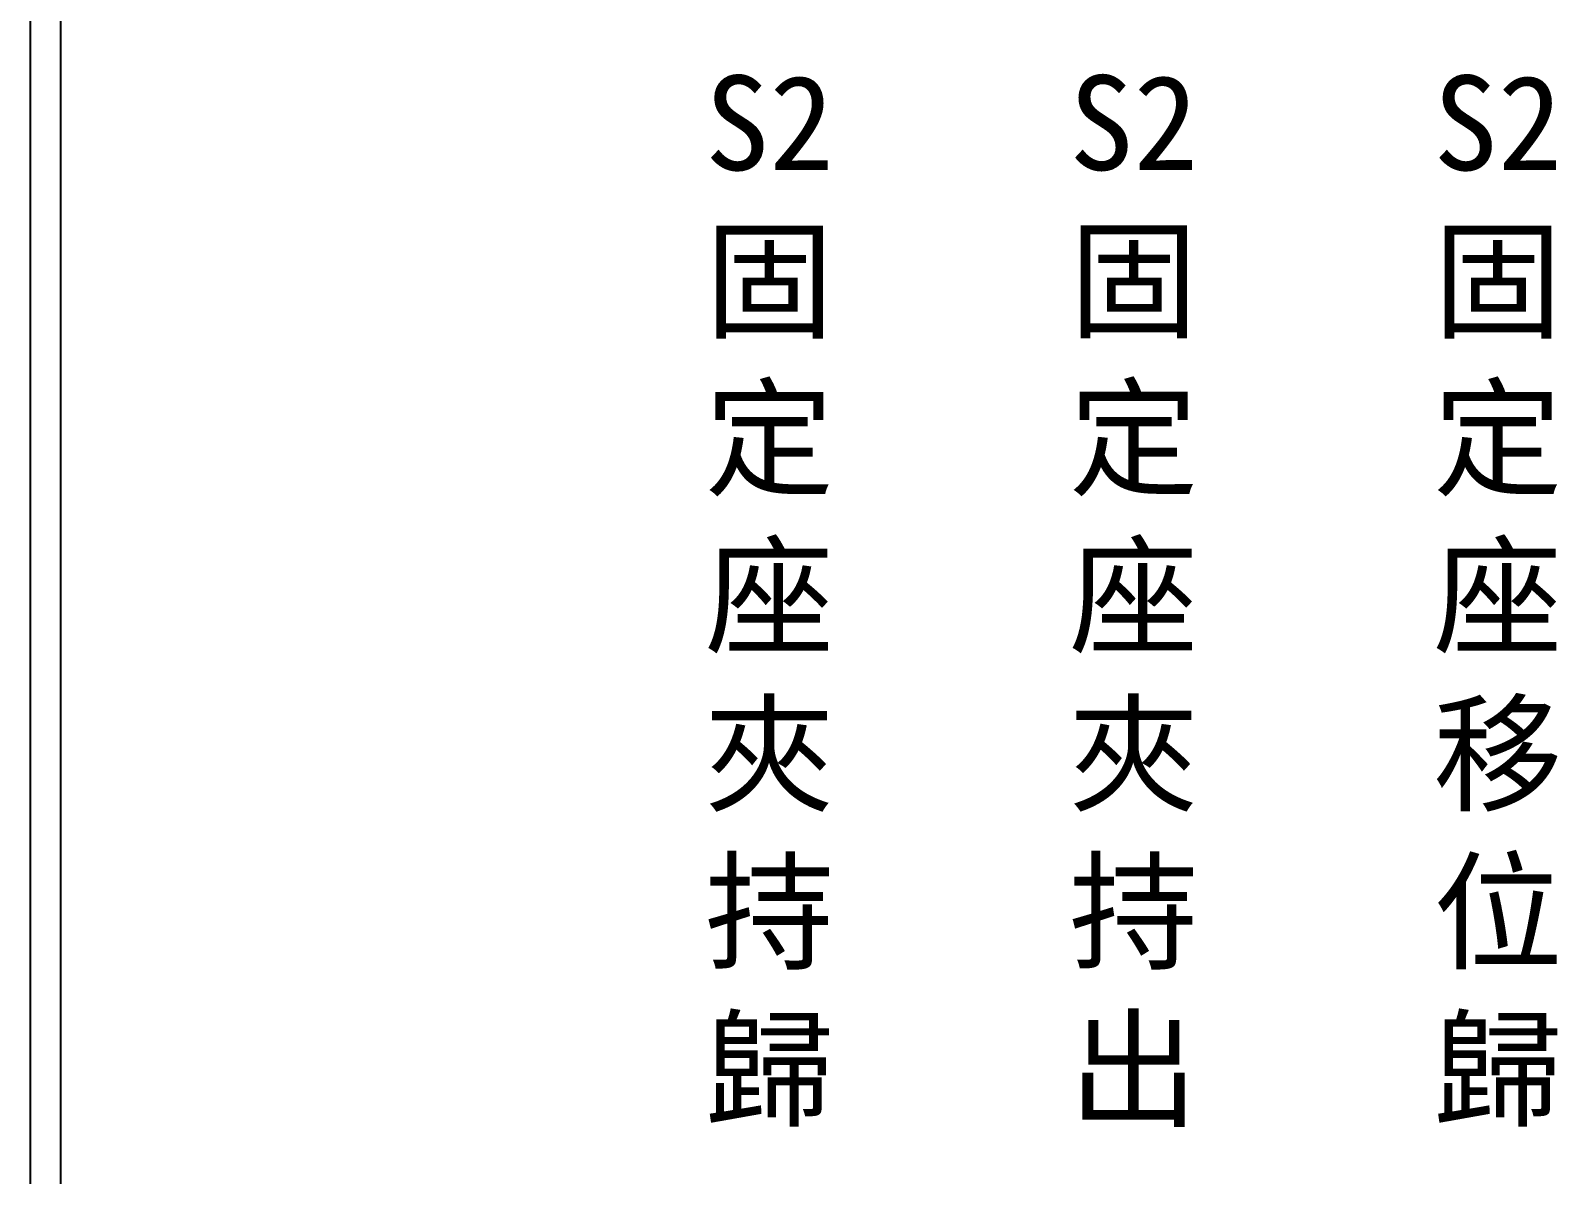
# Model space of a CAD drawing. Extents: x 325 to 612, y 3 to 207.
# Drawn here: x 325.3 to 388.2, y 50.1 to 97.3 of the extents above; entities that cross this region are included whole.
import ezdxf

# ---------------------------------------------------------------- set-up
doc = ezdxf.new("R2010")
doc.units = 0
doc.layers.add('圖框層', color=7, linetype='CONTINUOUS')
doc.layers.add('標尺寸層', color=3, linetype='CONTINUOUS')
doc.styles.add('CNS', font='romanc.shx', dxfattribs={"bigfont": 'chineset.shx'})

msp = doc.modelspace()

# ---------------------------------------------------------------- linework, layer by layer
at = {"layer": '圖框層', "color": 7}
for p, q in [((325.319, 3), (325.319, 206.969)), ((326.569, 4.25), (326.569, 205.719))]:
    msp.add_line(p, q, dxfattribs=at)

# ---------------------------------------------------------------- texts
at = {"layer": '標尺寸層', "color": 7, "char_height": 3.9, "width": 4.96081, "attachment_point": 5, "style": 'CNS'}
for s, insert in [('{\\fDFKai-SB|b0|i0|c136|p65;S2固定座夾持歸}', (355.753, 73.749)), ('{\\fDFKai-SB|b0|i0|c136|p65;S2固定座夾持出}', (370.753, 73.749)), ('{\\fDFKai-SB|b0|i0|c136|p65;S2固定座移位歸}', (385.753, 73.749))]:
    msp.add_mtext(s, dxfattribs=dict(at, insert=insert))

doc.saveas('drawing.dxf')
